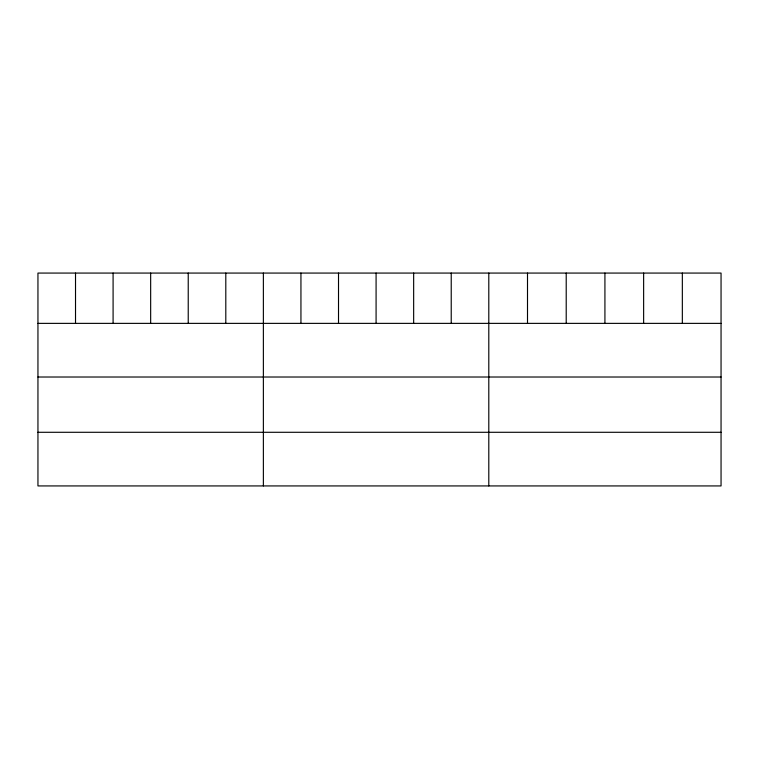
<?xml version="1.0" encoding="UTF-8"?>
<svg xmlns="http://www.w3.org/2000/svg" width="759" height="759" viewBox="0 0 759 759"><rect width="100%" height="100%" fill="white"/><g stroke="black" fill="none" stroke-linecap="round" stroke-linejoin="round"><path stroke-width="1.14" d="M721.05 323.372L721.05 485.931L37.95 485.931L37.95 273.069L721.05 273.069L721.05 323.372L37.95 323.372M37.95 377.014L721.05 377.014M37.95 432.288L721.05 432.288M682.341 273.069L682.341 323.372M643.632 273.069L643.632 323.372M604.923 273.069L604.923 323.372M566.214 273.069L566.214 323.372M527.505 273.069L527.505 323.372M488.796 273.069L488.796 485.931M451.226 273.069L451.226 323.372M413.655 273.069L413.655 323.372M376.084 273.069L376.084 323.372M338.514 273.069L338.514 323.372M300.943 273.069L300.943 323.372M263.373 273.069L263.373 485.931M225.803 273.069L225.803 323.372M188.232 273.069L188.232 323.372M150.662 273.069L150.662 323.372M113.091 273.069L113.091 323.372M75.52 273.069L75.52 323.372"/></g></svg>
